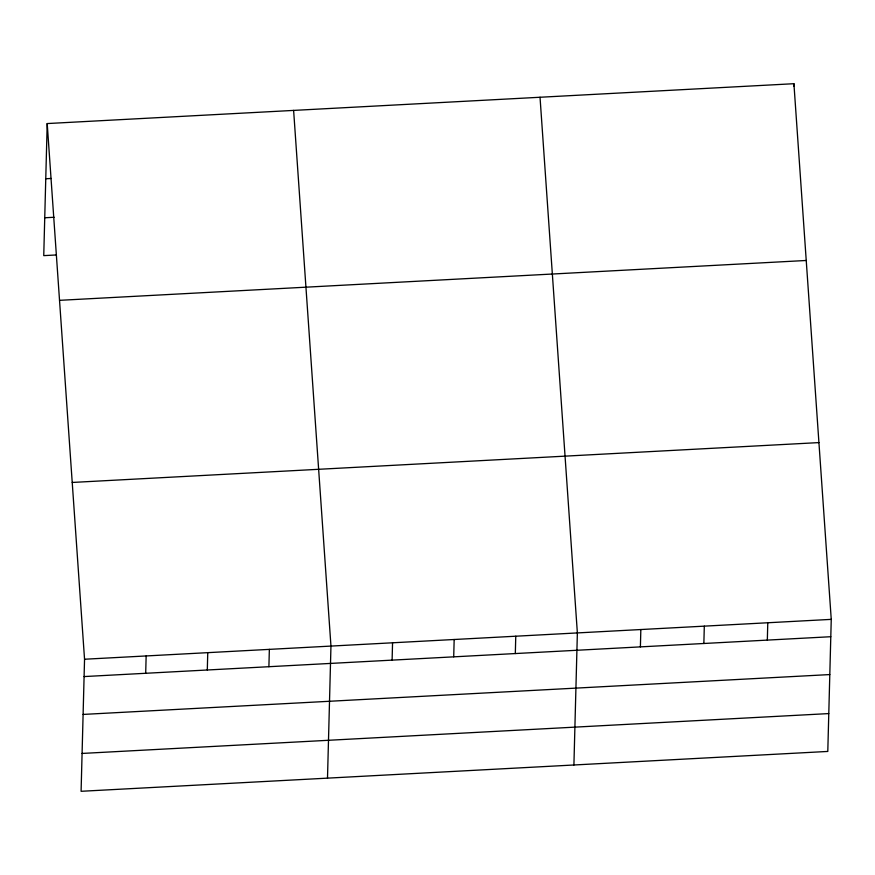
<?xml version="1.0" encoding="UTF-8"?>
<svg xmlns="http://www.w3.org/2000/svg" width="875" height="875" viewBox="0 0 875 875"><rect width="100%" height="100%" fill="white"/><g stroke="black" fill="none" stroke-linecap="round" stroke-linejoin="round"><path stroke-width="1.31" d="M47.206 123.561L84.547 659.236L81.091 791.295L827.794 751.439L831.25 619.369L793.909 83.705L47.206 123.561L43.75 255.631L55.803 254.986M145.698 673.28L146.147 655.944M207.298 669.987L207.758 652.652M268.898 666.706L269.358 649.37M327.502 778.148L330.958 646.078L293.617 110.403M392.109 660.133L392.558 642.786M453.709 656.841L454.169 639.505M515.32 653.548L515.769 636.212M573.913 764.991L577.369 632.92L540.028 97.245M640.391 646.877L640.839 629.541M703.861 643.486L704.309 626.15M767.331 640.095L767.78 622.759M793.844 86.362L793.909 83.705M45.763 178.752L51.122 178.467M44.745 217.766L54.119 217.262M59.533 300.333L806.236 260.477M72.231 482.453L818.923 442.597M84.547 659.236L831.25 619.369M84.098 676.572L830.791 636.716M83.103 714.427L829.806 674.57M82.086 753.441L828.778 713.584"/></g></svg>
